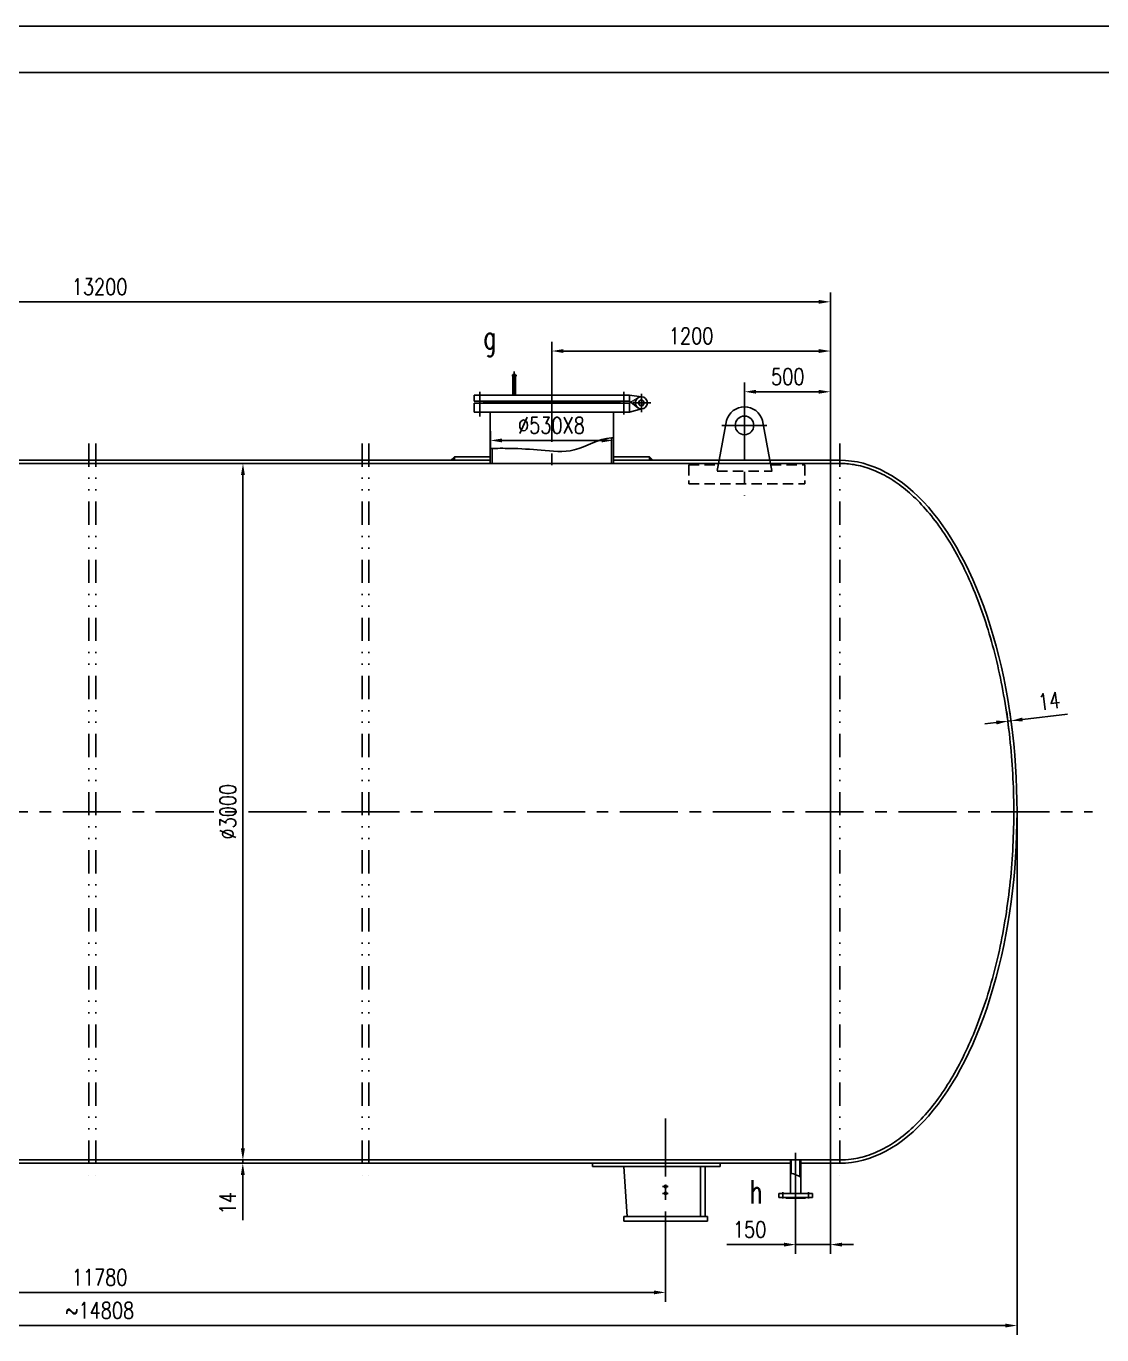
# Model space of a CAD drawing. Header units: millimetres. Extents: x -500 to 16320, y -200 to 11680.
# Drawn here: x 4706 to 9340, y 6043 to 11680 of the extents above; entities that cross this region are included whole.
import ezdxf

# ---------------------------------------------------------------- set-up
doc = ezdxf.new("R2010")
doc.units = ezdxf.units.MM
doc.header["$LTSCALE"] = 200
for name, pattern in [('CENTER', [2, 1.25, -0.25, 0.25, -0.25]), ('DASHED', [0.75, 0.5, -0.25]), ('DIVIDE', [1.25, 0.5, -0.25, 0, -0.25, 0, -0.25])]:
    doc.linetypes.add(name, pattern=pattern)
for name, color, linetype in [('1轮廓实线层', 7, 'Continuous'), ('2细线层', 4, 'Continuous'), ('3中心线层', 1, 'CENTER'), ('4虚线层', 6, 'DASHED'), ('5剖面线层', 2, 'Continuous'), ('6文字层', 3, 'Continuous'), ('7标注层', 4, 'Continuous'), ('9双点划线层', 6, 'DIVIDE')]:
    doc.layers.add(name, color=color, linetype=linetype)
doc.styles.add('PC_TEXTSTYLE', font='romans.shx', dxfattribs={"width": 0.8, "bigfont": 'hzfs.shx'})
doc.styles.add('TH_GBDIM', font='romans.shx', dxfattribs={"width": 0.8, "bigfont": 'gbcbig.shx'})
doc.dimstyles.new('TH_GBDIM', dxfattribs={"dimscale": 20, "dimtxt": 3.5, "dimasz": 2.5, "dimexe": 2, "dimexo": 0, "dimgap": 1.5, "dimtad": 1, "dimdec": 1, "dimzin": 0, "dimdsep": 46, "dimtxsty": 'TH_GBDIM', "dimcen": 2.5, "dimclrd": 130, "dimclre": 130, "dimclrt": 3, "dimadec": 0, "dimazin": 0, "dimtfac": 0.714286, "dimtdec": 1, "dimtmove": 0, "dimatfit": 3, "dimfxl": 0, "dimtolj": 1, "dimtzin": 0, "dimlwd": -1, "dimlwe": -1, "dimarcsym": 0})

# ---------------------------------------------------------------- blocks, each defined once
blk = doc.blocks.new('*D7')
at = {"layer": '7标注层', "color": 130}
for p, q in [((4824.3, 9796.4), (5679.8, 9796.4)), ((5639.8, 9746.4), (5639.8, 6846.4)), ((4824.3, 6796.4), (5679.8, 6796.4))]:
    blk.add_line(p, q, dxfattribs=at)
for points in [[(5631.4, 9746.4), (5648.1, 9746.4), (5639.8, 9796.4)], [(5631.4, 6846.4), (5648.1, 6846.4), (5639.8, 6796.4)]]:
    blk.add_solid(points, dxfattribs=at)
at = {"layer": 'Defpoints', "color": 0}
for p in [(4824.3, 9796.4), (4824.3, 6796.4), (5639.8, 6796.4)]:
    blk.add_point(p, dxfattribs=at)
at = {"layer": '7标注层', "color": 3, "insert": (5574.8, 8296.4), "char_height": 70, "attachment_point": 5, "rotation": 90, "style": 'TH_GBDIM'}
blk.add_mtext('\\A1;%%c3000{}{}', dxfattribs=at)
blk = doc.blocks.new('*D8')
at = {"layer": '7标注层', "color": 130}
for p, q in [((5639.2, 6846.4), (5639.2, 6896.4)), ((5639.8, 6796.4), (5599.2, 6796.4)), ((5639.8, 6782.4), (5599.2, 6782.4)), ((5639.2, 6796.4), (5639.2, 6782.4)), ((5639.2, 6732.4), (5639.2, 6537.1))]:
    blk.add_line(p, q, dxfattribs=at)
for points in [[(5630.9, 6846.4), (5647.6, 6846.4), (5639.2, 6796.4)], [(5630.9, 6732.4), (5647.6, 6732.4), (5639.2, 6782.4)]]:
    blk.add_solid(points, dxfattribs=at)
at = {"layer": 'Defpoints', "color": 0}
for p in [(5639.2, 6782.4), (5639.8, 6796.4), (5639.8, 6782.4)]:
    blk.add_point(p, dxfattribs=at)
at = {"layer": '7标注层', "color": 3, "insert": (5574.2, 6609.8), "char_height": 70, "attachment_point": 5, "rotation": 90, "style": 'TH_GBDIM'}
blk.add_mtext('\\A1;14{}{}', dxfattribs=at)
blk = doc.blocks.new('*D9')
at = {"layer": '7标注层', "color": 130}
for p, q in [((6970.5, 10139), (6970.5, 10320.8)), ((8170.5, 9810.4), (8170.5, 10320.8)), ((8120.5, 10280.8), (7020.5, 10280.8))]:
    blk.add_line(p, q, dxfattribs=at)
for points in [[(7020.5, 10289.1), (7020.5, 10272.4), (6970.5, 10280.8)], [(8120.5, 10289.1), (8120.5, 10272.4), (8170.5, 10280.8)]]:
    blk.add_solid(points, dxfattribs=at)
at = {"layer": 'Defpoints', "color": 0}
for p in [(6970.5, 10280.8), (6970.5, 10139), (8170.5, 9810.4)]:
    blk.add_point(p, dxfattribs=at)
at = {"layer": '7标注层', "color": 3, "insert": (7570.5, 10345.8), "char_height": 70, "attachment_point": 5, "style": 'TH_GBDIM'}
blk.add_mtext('\\A1;1200{}{}', dxfattribs=at)
blk = doc.blocks.new('*D19')
at = {"layer": '7标注层', "color": 130}
for p, q in [((7460.5, 6386.9), (7460.5, 6186)), ((2584.1, 6230.3), (2584.1, 6186)), ((2634.1, 6226), (7410.5, 6226))]:
    blk.add_line(p, q, dxfattribs=at)
for points in [[(2634.1, 6234.3), (2634.1, 6217.7), (2584.1, 6226)], [(7410.5, 6234.3), (7410.5, 6217.7), (7460.5, 6226)]]:
    blk.add_solid(points, dxfattribs=at)
at = {"layer": 'Defpoints', "color": 0}
for p in [(7460.5, 6386.9), (2584.1, 6230.3), (7460.5, 6226)]:
    blk.add_point(p, dxfattribs=at)
at = {"layer": '7标注层', "color": 3, "insert": (5022.3, 6291), "char_height": 70, "attachment_point": 5, "style": 'TH_GBDIM'}
blk.add_mtext('\\A1;11780{}{}', dxfattribs=at)
blk = doc.blocks.new('*D20')
at = {"layer": '7标注层', "color": 130}
for p, q in [((8170.5, 6782.4), (8170.5, 6391.9)), ((8020.5, 6584.4), (8020.5, 6391.9)), ((7970.5, 6431.9), (7724.5, 6431.9)), ((8170.5, 6431.9), (8020.5, 6431.9)), ((8220.5, 6431.9), (8270.5, 6431.9))]:
    blk.add_line(p, q, dxfattribs=at)
for points in [[(7970.5, 6440.2), (7970.5, 6423.5), (8020.5, 6431.9)], [(8220.5, 6440.2), (8220.5, 6423.5), (8170.5, 6431.9)]]:
    blk.add_solid(points, dxfattribs=at)
at = {"layer": 'Defpoints', "color": 0}
for p in [(8170.5, 6782.4), (8020.5, 6584.4), (8020.5, 6431.9)]:
    blk.add_point(p, dxfattribs=at)
at = {"layer": '7标注层', "color": 3, "insert": (7822.5, 6496.9), "char_height": 70, "attachment_point": 5, "style": 'TH_GBDIM'}
blk.add_mtext('\\A1;150{}{}', dxfattribs=at)
blk = doc.blocks.new('*D29')
at = {"layer": '7标注层', "color": 130}
for p, q in [((8939.7, 8645.9), (8930.1, 8726.1)), ((8934.9, 8686.3), (8948.8, 8688)), ((8953.6, 8647.6), (8944, 8727.7)), ((8998.4, 8694), (9192.3, 8717.3)), ((8885.2, 8680.4), (8835.6, 8674.4))]:
    blk.add_line(p, q, dxfattribs=at)
for points in [[(8884.2, 8688.6), (8886.2, 8672.1), (8934.9, 8686.3)], [(8997.4, 8702.3), (8999.4, 8685.7), (8948.8, 8688)]]:
    blk.add_solid(points, dxfattribs=at)
at = {"layer": 'Defpoints', "color": 0}
for p in [(8948.8, 8688), (8939.7, 8645.9), (8953.6, 8647.6)]:
    blk.add_point(p, dxfattribs=at)
at = {"layer": '7标注层', "color": 3, "insert": (9112.4, 8773.2), "char_height": 70, "attachment_point": 5, "rotation": 6.861, "style": 'TH_GBDIM'}
blk.add_mtext('\\A1;14{}{}', dxfattribs=at)
blk = doc.blocks.new('*D30')
at = {"layer": '7标注层', "color": 130}
for p, q in [((1874.1, 9796.4), (1874.1, 10532.6)), ((8120.5, 10492.6), (1924.1, 10492.6)), ((8170.5, 10320.8), (8170.5, 10532.6))]:
    blk.add_line(p, q, dxfattribs=at)
for points in [[(1924.1, 10500.9), (1924.1, 10484.3), (1874.1, 10492.6)], [(8120.5, 10500.9), (8120.5, 10484.3), (8170.5, 10492.6)]]:
    blk.add_solid(points, dxfattribs=at)
at = {"layer": 'Defpoints', "color": 0}
for p in [(1874.1, 10492.6), (8170.5, 10320.8), (1874.1, 9796.4)]:
    blk.add_point(p, dxfattribs=at)
at = {"layer": '7标注层', "color": 3, "insert": (5022.3, 10557.6), "char_height": 70, "attachment_point": 5, "style": 'TH_GBDIM'}
blk.add_mtext('\\A1;13200{}{}', dxfattribs=at)
blk = doc.blocks.new('*D65')
at = {"layer": '7标注层', "color": 130}
for p, q in [((6705.5, 9865), (6705.5, 9935.6)), ((6755.5, 9895.6), (7185.5, 9895.6)), ((7235.5, 9910.2), (7235.5, 9855.6))]:
    blk.add_line(p, q, dxfattribs=at)
for points in [[(6755.5, 9903.9), (6755.5, 9887.2), (6705.5, 9895.6)], [(7185.5, 9903.9), (7185.5, 9887.2), (7235.5, 9895.6)]]:
    blk.add_solid(points, dxfattribs=at)
at = {"layer": 'Defpoints', "color": 0}
for p in [(6705.5, 9865), (7235.5, 9910.2), (7235.5, 9895.6)]:
    blk.add_point(p, dxfattribs=at)
at = {"layer": '7标注层', "color": 3, "insert": (6968.7, 9960.6), "char_height": 70, "attachment_point": 5, "style": 'TH_GBDIM'}
blk.add_mtext('\\A1;%%c530X8{}{}', dxfattribs=at)
blk = doc.blocks.new('*D67')
at = {"layer": '7标注层', "color": 130}
for p, q in [((7800.5, 10040.4), (7800.5, 10145.3)), ((8120.5, 10105.3), (7850.5, 10105.3)), ((8170.5, 9810.4), (8170.5, 10145.3))]:
    blk.add_line(p, q, dxfattribs=at)
for points in [[(7850.5, 10113.6), (7850.5, 10097), (7800.5, 10105.3)], [(8120.5, 10113.6), (8120.5, 10097), (8170.5, 10105.3)]]:
    blk.add_solid(points, dxfattribs=at)
at = {"layer": 'Defpoints', "color": 0}
for p in [(7800.5, 10105.3), (7800.5, 10040.4), (8170.5, 9810.4)]:
    blk.add_point(p, dxfattribs=at)
at = {"layer": '7标注层', "color": 3, "insert": (7987, 10170.3), "char_height": 70, "attachment_point": 5, "style": 'TH_GBDIM'}
blk.add_mtext('\\A1;500{}{}', dxfattribs=at)
blk = doc.blocks.new('*D70')
at = {"layer": '7标注层', "color": 130}
for p, q in [((8974.5, 8296.4), (8974.5, 6043.3)), ((1070.1, 6188.3), (1070.1, 6043.3)), ((8924.5, 6083.3), (1120.1, 6083.3))]:
    blk.add_line(p, q, dxfattribs=at)
for points in [[(1120.1, 6091.6), (1120.1, 6075), (1070.1, 6083.3)], [(8924.5, 6091.6), (8924.5, 6075), (8974.5, 6083.3)]]:
    blk.add_solid(points, dxfattribs=at)
at = {"layer": 'Defpoints', "color": 0}
for p in [(8974.5, 8296.4), (1070.1, 6188.3), (1070.1, 6083.3)]:
    blk.add_point(p, dxfattribs=at)
at = {"layer": '7标注层', "color": 3, "insert": (5022.3, 6148.3), "char_height": 70, "attachment_point": 5, "style": 'TH_GBDIM'}
blk.add_mtext('\\A1;~14808{}{}', dxfattribs=at)

msp = doc.modelspace()

# ---------------------------------------------------------------- hatches: boundary and pattern name
at = {"layer": '5剖面线层'}
for points in [[(6550.45, 9824.42), (6535.4, 9810.42), (6550.45, 9810.42)], [(7390.45, 9824.42), (7405.5, 9810.42), (7390.45, 9810.42)]]:
    msp.add_hatch(color=256, dxfattribs=at).paths.add_polyline_path(points)

# ---------------------------------------------------------------- linework, layer by layer
for p, q in [((7305.45, 10091.25), (7356.14, 10083.48)), ((6677.95, 10064.42), (7262.95, 10064.42)), ((6677.95, 10056.42), (7262.95, 10056.42)), ((7305.45, 10064.42), (7341.61, 10035.89)), ((7305.45, 10056.42), (7311.1, 10059.96)), ((7305.45, 10016.85), (7356.14, 10031.45)), ((7723.18, 9981.13), (7690.96, 9810.42)), ((7877.73, 9981.13), (7909.94, 9810.42)), ((4039.15, 9810.42), (6705.45, 9810.42)), ((6550.45, 9824.42), (6535.4, 9810.42)), ((6550.45, 9824.42), (6705.45, 9824.42)), ((6550.45, 9824.42), (6550.45, 9810.42)), ((7390.45, 9824.42), (7235.45, 9824.42)), ((7235.45, 9810.42), (8210.45, 9810.42)), ((7390.45, 9824.42), (7390.45, 9810.42)), ((7390.45, 9824.42), (7405.5, 9810.42)), ((8170.45, 9810.42), (8170.45, 6782.42)), ((1834.15, 9796.42), (8210.45, 9796.42)), ((1834.15, 6796.42), (8210.45, 6796.42)), ((3827.65, 6782.42), (7997.95, 6782.42)), ((7145.45, 6782.42), (7145.45, 6768.42)), ((7695.45, 6768.42), (7145.45, 6768.42)), ((7280.04, 6768.42), (7294.45, 6552.42)), ((7610.45, 6768.42), (7610.45, 6552.42)), ((7630.45, 6768.42), (7630.45, 6552.42)), ((7695.45, 6782.42), (7695.45, 6768.42)), ((8042.95, 6782.42), (8210.45, 6782.42)), ((8062.95, 6635.42), (7977.95, 6635.42)), ((7640.45, 6552.42), (7280.45, 6552.42)), ((7280.45, 6552.42), (7280.45, 6532.42)), ((7640.45, 6552.42), (7640.45, 6532.42)), ((7640.45, 6532.42), (7280.45, 6532.42))]:
    msp.add_line(p, q)
for centre, radius in [((7356.14, 10057.47), 26.02), ((7356.14, 10057.47), 11.93), ((7800.45, 9960.42), 40), ((7460.45, 6682.42), 5.5), ((7460.45, 6652.42), 5.5)]:
    msp.add_circle(centre, radius)
for centre, radius, start, end in [((6807.97, 10175.42), 6, 0, 180), ((7349.91, 10047.77), 1.58, 158.50083, 316.12947), ((7356.14, 10069.4), 2.93, 352.95417, 187.04583), ((7362.36, 10047.77), 1.58, 223.87053, 21.49917), ((7800.45, 9960.42), 80, 15, 165)]:
    msp.add_arc(centre, radius, start, end)
at = {"extrusion": (0, 0, -1)}
msp.add_ellipse((8210.45, 8296.42), major_axis=(0, 1514), ratio=0.5046235, start_param=0, end_param=3.1415927, dxfattribs=at)
msp.add_open_spline([(8210.45, 9796.42), (8230.88, 9796.42), (8251.32, 9794.74), (8296.95, 9787.19), (8322.12, 9780.43), (8372.11, 9761.76), (8396.92, 9749.84), (8445.93, 9720.91), (8470.12, 9703.9), (8517.61, 9664.93), (8540.91, 9642.97), (8586.32, 9594.3), (8608.44, 9567.6), (8651.24, 9509.73), (8671.91, 9478.56), (8711.58, 9412.1), (8730.56, 9376.8), (8766.63, 9302.46), (8783.71, 9263.41), (8815.78, 9181.99), (8830.76, 9139.61), (8858.45, 9051.99), (8871.16, 9006.75), (8894.17, 8913.88), (8904.47, 8866.25), (8922.54, 8769.12), (8930.32, 8719.63), (8943.25, 8619.29), (8948.42, 8568.46), (8956.07, 8466), (8958.57, 8414.37), (8960.87, 8310.88), (8960.67, 8259.02), (8957.58, 8155.61), (8954.68, 8104.07), (8946.24, 8001.85), (8940.69, 7951.18), (8926.98, 7851.25), (8918.83, 7802), (8900.01, 7705.44), (8889.35, 7658.13), (8865.63, 7565.97), (8852.58, 7521.12), (8824.22, 7434.36), (8808.92, 7392.45), (8776.24, 7312.02), (8758.86, 7273.5), (8722.24, 7200.27), (8702.98, 7165.56), (8662.83, 7100.32), (8641.92, 7069.79), (8598.71, 7013.24), (8576.4, 6987.22), (8530.64, 6939.96), (8507.2, 6918.72), (8459.45, 6881.21), (8435.14, 6864.95), (8385.96, 6837.52), (8361.08, 6826.37), (8310.99, 6809.21), (8285.78, 6803.21), (8243.84, 6797.55), (8227.15, 6796.42), (8210.45, 6796.42)], degree=3, knots=[0, 0, 0, 0, 0.0832503, 0.0832503, 0.1863645, 0.1863645, 0.2894788, 0.2894788, 0.3925931, 0.3925931, 0.4957074, 0.4957074, 0.5988216, 0.5988216, 0.7019359, 0.7019359, 0.8050502, 0.8050502, 0.9081645, 0.9081645, 1.0112787, 1.0112787, 1.114393, 1.114393, 1.2175073, 1.2175073, 1.3206216, 1.3206216, 1.4237358, 1.4237358, 1.5268501, 1.5268501, 1.6299644, 1.6299644, 1.7330787, 1.7330787, 1.8361929, 1.8361929, 1.9393072, 1.9393072, 2.0424215, 2.0424215, 2.1455358, 2.1455358, 2.24865, 2.24865, 2.3517643, 2.3517643, 2.4548786, 2.4548786, 2.5579929, 2.5579929, 2.6611071, 2.6611071, 2.7642214, 2.7642214, 2.8673357, 2.8673357, 2.97045, 2.97045, 3.0735642, 3.0735642, 3.1415927, 3.1415927, 3.1415927, 3.1415927])
at = {"layer": '1轮廓实线层'}
for p, q in [((16120, 11480), (0, 11480)), ((6801.97, 10175.42), (6801.97, 10091.25)), ((6813.97, 10175.42), (6813.97, 10091.25)), ((6635.45, 10064.42), (6635.45, 10091.25)), ((6635.45, 10091.25), (6647.95, 10091.25)), ((6647.95, 10091.25), (6672.95, 10091.25)), ((6660.45, 10091.25), (6970.45, 10091.25)), ((7237.45, 10091.25), (6970.45, 10091.25)), ((7267.95, 10091.25), (7237.45, 10091.25)), ((7292.95, 10091.25), (7267.95, 10091.25)), ((7305.45, 10091.25), (7292.95, 10091.25)), ((7305.45, 10064.42), (7305.45, 10091.25)), ((6647.95, 10064.42), (6635.45, 10064.42)), ((6635.45, 10056.42), (6635.45, 10016.85)), ((6647.95, 10056.42), (6635.45, 10056.42)), ((6672.95, 10064.42), (6647.95, 10064.42)), ((6672.95, 10056.42), (6647.95, 10056.42)), ((6677.95, 10064.42), (6672.95, 10064.42)), ((6677.95, 10056.42), (6672.95, 10056.42)), ((6677.95, 10060.42), (6677.95, 10064.42)), ((6703.45, 10060.42), (6677.95, 10060.42)), ((6703.45, 10060.42), (6677.95, 10060.42)), ((6677.95, 10060.42), (6677.95, 10056.42)), ((6970.45, 10060.42), (6703.45, 10060.42)), ((6970.45, 10060.42), (6703.45, 10060.42)), ((6970.45, 10060.42), (7237.45, 10060.42)), ((6970.45, 10060.42), (7237.45, 10060.42)), ((7237.45, 10060.42), (7262.95, 10060.42)), ((7237.45, 10060.42), (7262.95, 10060.42)), ((7262.95, 10060.42), (7262.95, 10064.42)), ((7262.95, 10064.42), (7267.95, 10064.42)), ((7262.95, 10060.42), (7262.95, 10056.42)), ((7262.95, 10056.42), (7267.95, 10056.42)), ((7267.95, 10064.42), (7292.95, 10064.42)), ((7267.95, 10056.42), (7292.95, 10056.42)), ((7292.95, 10064.42), (7305.45, 10064.42)), ((7292.95, 10056.42), (7305.45, 10056.42)), ((7305.45, 10056.42), (7305.45, 10016.85)), ((6635.45, 10016.85), (6647.95, 10016.85)), ((6647.95, 10016.85), (6672.95, 10016.85)), ((6672.95, 10016.85), (6703.45, 10016.85)), ((6703.45, 10016.85), (6970.45, 10016.85)), ((6705.45, 10016.85), (6705.45, 9796.42)), ((7237.45, 10016.85), (6970.45, 10016.85)), ((7235.45, 10016.85), (7235.45, 9796.42)), ((7267.95, 10016.85), (7237.45, 10016.85)), ((7292.95, 10016.85), (7267.95, 10016.85)), ((7305.45, 10016.85), (7292.95, 10016.85)), ((7227.45, 9906.64), (7227.45, 9796.42)), ((6713.45, 9861.46), (6713.45, 9796.42)), ((7997.95, 6652.42), (7997.95, 6796.42)), ((8001.95, 6739.3), (8001.95, 6796.42)), ((8038.95, 6725.44), (8038.95, 6796.42)), ((8042.95, 6652.42), (8042.95, 6796.42)), ((7947.95, 6652.42), (7956.45, 6652.42)), ((7947.95, 6635.42), (7947.95, 6652.42)), ((7956.45, 6652.42), (7974.45, 6652.42)), ((7974.45, 6652.42), (7997.45, 6652.42)), ((7997.45, 6652.42), (8020.45, 6652.42)), ((8043.45, 6652.42), (8020.45, 6652.42)), ((8066.45, 6652.42), (8043.45, 6652.42)), ((8084.45, 6652.42), (8066.45, 6652.42)), ((8092.95, 6652.42), (8084.45, 6652.42)), ((8092.95, 6635.42), (8092.95, 6652.42)), ((7956.45, 6635.42), (7947.95, 6635.42)), ((7974.45, 6635.42), (7956.45, 6635.42)), ((7977.95, 6635.42), (7974.45, 6635.42)), ((7977.95, 6632.42), (7977.95, 6635.42)), ((7997.45, 6632.42), (7977.95, 6632.42)), ((8020.45, 6632.42), (7997.45, 6632.42)), ((8020.45, 6632.42), (8043.45, 6632.42)), ((8043.45, 6632.42), (8062.95, 6632.42)), ((8062.95, 6632.42), (8062.95, 6635.42)), ((8062.95, 6635.42), (8066.45, 6635.42)), ((8066.45, 6635.42), (8084.45, 6635.42)), ((8084.45, 6635.42), (8092.95, 6635.42))]:
    msp.add_line(p, q, dxfattribs=at)
at = {"layer": '2细线层'}
msp.add_line((16320, 11680), (-500, 11680), dxfattribs=at)
for points, knots in [([(6705.45, 9861.38), (6734.01, 9861.66), (6807.14, 9862.26), (6926.43, 9854.8), (7078.07, 9836.58), (7174.53, 9906.42), (7232.64, 9906.75), (7235.45, 9906.69)], [4.2291327, 4.2291327, 4.2291327, 4.2291327, 89.7752047, 223.3770515, 365.3099664, 534.2885131, 542.8543596, 542.8543596, 542.8543596, 542.8543596]), ([(8042.95, 6723.8), (8042.67, 6723.91), (8036.49, 6726.4), (8021.93, 6732.98), (8006.99, 6738.08), (7997.95, 6740.36)], [35.9106301, 35.9106301, 35.9106301, 35.9106301, 36.8106758, 55.9303288, 83.8607621, 83.8607621, 83.8607621, 83.8607621])]:
    msp.add_open_spline(points, degree=3, knots=knots, dxfattribs=at)
at = {"layer": '3中心线层'}
for p, q in [((6797.81, 10175.42), (6819.38, 10175.42)), ((6807.97, 10193.12), (6807.97, 10091.25)), ((6660.45, 10059.42), (6660.45, 10104.48)), ((6970.45, 10139), (6970.45, 9765.82)), ((7280.45, 10059.42), (7280.45, 10104.48)), ((7356.14, 10097.08), (7356.14, 10017.78)), ((6660.45, 10061.42), (6660.45, 9998.05)), ((6970.45, 10065.42), (6970.45, 10023.42)), ((7280.45, 10061.42), (7280.45, 10007.44)), ((7320.13, 10057.47), (7397.01, 10057.47)), ((7800.45, 10060.36), (7800.45, 9658)), ((7702.67, 9960.42), (7896.97, 9960.42)), ((863.68, 8296.42), (9299.96, 8296.42)), ((7460.45, 6974.71), (7460.45, 6386.87)), ((8020.45, 6584.4), (8020.45, 6827.03)), ((7472.14, 6682.42), (7447.15, 6682.42)), ((7472.14, 6652.42), (7447.15, 6652.42)), ((7965.45, 6630.42), (7965.45, 6657.42)), ((8020.45, 6627.42), (8020.45, 6657.42)), ((8075.45, 6630.42), (8075.45, 6657.42))]:
    msp.add_line(p, q, dxfattribs=at)
at = {"layer": '4虚线层', "ltscale": 0.05625}
msp.add_line((7311.1, 10059.96), (7342.13, 10079.39), dxfattribs=at)
at = {"layer": '4虚线层', "ltscale": 0.45}
for p, q in [((7690.96, 9810.42), (7682.01, 9762.99)), ((7909.94, 9810.42), (7918.89, 9762.99)), ((7559.89, 9790.28), (7687.16, 9790.28)), ((7559.89, 9790.28), (7559.89, 9708.09)), ((7682.01, 9762.99), (7918.89, 9762.99)), ((7913.74, 9790.28), (8059.89, 9790.28)), ((8059.89, 9790.28), (8059.89, 9708.09)), ((7559.89, 9708.09), (8059.89, 9708.09))]:
    msp.add_line(p, q, dxfattribs=at)
at = {"layer": '9双点划线层'}
for p, q in [((4976.28, 9882.43), (4976.28, 6702.81)), ((5005.81, 9882.43), (5005.81, 6702.81)), ((6152.65, 9882.43), (6152.65, 6702.81)), ((6182.17, 9882.43), (6182.17, 6702.81)), ((8210.45, 9882.43), (8210.45, 6702.81))]:
    msp.add_line(p, q, dxfattribs=at)

# ---------------------------------------------------------------- texts
at = {"layer": '6文字层', "style": 'PC_TEXTSTYLE', "width": 0.667}
for s, p in [('g', (6676.78, 10289.96)), ('h', (7823.61, 6609.44))]:
    msp.add_text(s, height=100, dxfattribs=at).set_placement(p)

# ---------------------------------------------------------------- dimensions: what is measured, and where the dimension line sits
at = {"layer": '7标注层'}
for base, p1, p2, text, picture, middle in [((1874.15, 10492.61), (8170.45, 10320.78), (1874.15, 9796.42), '13200{}{}', '*D30', (5022.3, 10557.61)), ((6970.45, 10280.78), (8170.45, 9810.42), (6970.45, 10139), '1200{}{}', '*D9', (7570.45, 10345.78)), ((1070.15, 6083.29), (8974.45, 8296.42), (1070.15, 6188.26), '~14808{}{}', '*D70', (5022.3, 6148.29)), ((8020.45, 6431.86), (8170.45, 6782.42), (8020.45, 6584.4), '150{}{}', '*D20', (7822.45, 6496.86)), ((7460.45, 6225.99), (2584.15, 6230.35), (7460.45, 6386.87), '11780{}{}', '*D19', (5022.3, 6290.99))]:
    dim = msp.add_linear_dim(base=base, p1=p1, p2=p2, text=text, dimstyle='TH_GBDIM', override={"dimgap": 1.5, "dimtad": 1, "dimjust": 0, "dimse1": 0, "dimse2": 0, "dimsd1": 0, "dimsd2": 0, "dimclrt": 3, "dimtvp": 0}, dxfattribs=at)
    dim.commit()
    dim.dimension.update_dxf_attribs({"geometry": picture, "text_midpoint": middle})
for base, p1, p2, text, picture, middle in [((7800.45, 10105.3), (8170.45, 9810.42), (7800.45, 10040.42), '500{}{}', '*D67', (7987.05, 10105.3)), ((7235.45, 9895.58), (6705.45, 9864.97), (7235.45, 9910.23), '%%c530X8{}{}', '*D65', (6968.74, 9895.58))]:
    dim = msp.add_linear_dim(base=base, p1=p1, p2=p2, text=text, dimstyle='TH_GBDIM', override={"dimgap": 1.5, "dimtad": 1, "dimjust": 0, "dimse1": 0, "dimse2": 0, "dimsd1": 0, "dimsd2": 0, "dimclrt": 3, "dimtvp": 0}, dxfattribs=at)
    dim.commit()
    dim.dimension.update_dxf_attribs({"geometry": picture, "text_midpoint": middle, "dimtype": 160})
for base, p1, p2, text, picture, middle in [((5639.77, 6796.42), (4824.29, 9796.42), (4824.29, 6796.42), '%%c3000{}{}', '*D7', (5574.77, 8296.42)), ((5639.24, 6782.42), (5639.77, 6796.42), (5639.77, 6782.42), '14{}{}', '*D8', (5574.24, 6609.76))]:
    dim = msp.add_linear_dim(base=base, p1=p1, p2=p2, angle=90, text=text, dimstyle='TH_GBDIM', override={"dimgap": 1.5, "dimtad": 1, "dimjust": 0, "dimse1": 0, "dimse2": 0, "dimsd1": 0, "dimsd2": 0, "dimclrt": 3, "dimtvp": 0}, dxfattribs=at)
    dim.commit()
    dim.dimension.update_dxf_attribs({"geometry": picture, "text_midpoint": middle})
dim = msp.add_aligned_dim(p1=(8939.72, 8645.91), p2=(8953.62, 8647.58), distance=40.73, text='14{}{}', dimstyle='TH_GBDIM', override={"dimgap": 1.5, "dimtad": 1, "dimjust": 0, "dimse1": 0, "dimse2": 0, "dimsd1": 0, "dimsd2": 0, "dimclrt": 3, "dimtvp": 0}, dxfattribs=at)
dim.commit()
dim.dimension.update_dxf_attribs({"geometry": '*D29', "text_midpoint": (9112.42, 8773.17)})

doc.saveas('drawing.dxf')
